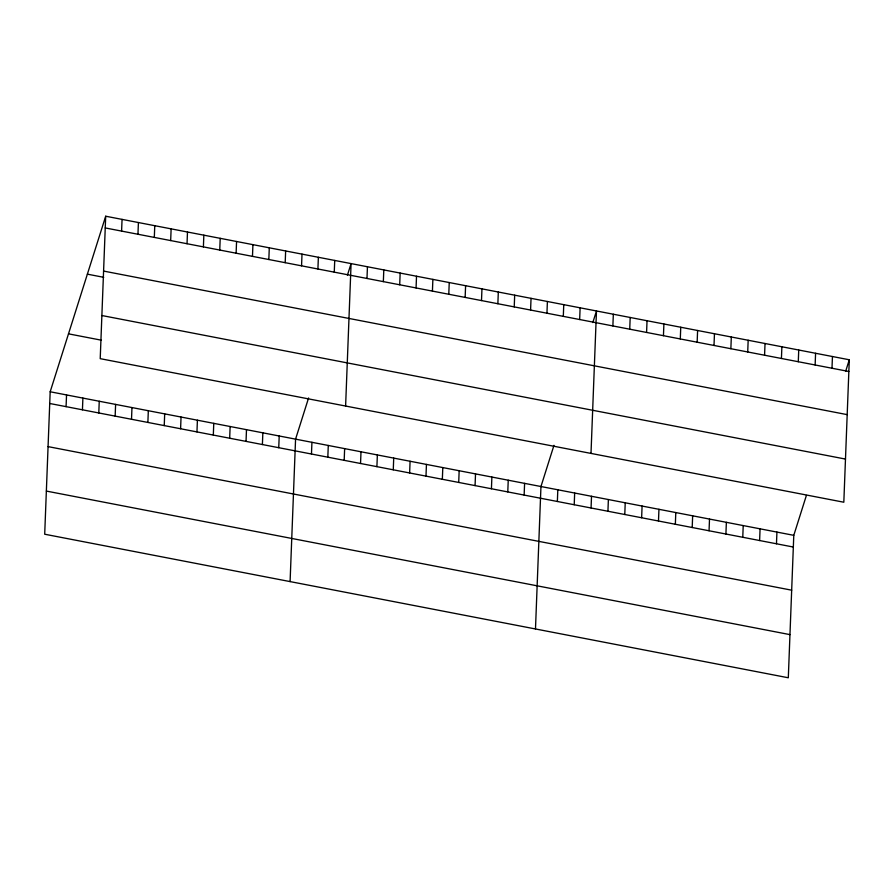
<?xml version="1.0" encoding="UTF-8"?>
<svg xmlns="http://www.w3.org/2000/svg" width="894" height="894" viewBox="0 0 894 894"><rect width="100%" height="100%" fill="white"/><g stroke="black" fill="none" stroke-linecap="round" stroke-linejoin="round"><path stroke-width="1.34" d="M105.693 216.225L100.217 358.662L843.824 502.227L849.3 359.779L105.693 216.225L50.176 391.773L44.7 534.221L788.307 677.775L793.783 535.338L806.399 495.421M66.078 406.647L66.536 394.936M82.438 409.798L82.896 398.087M98.798 412.961L99.245 401.25M121.595 231.088L122.053 219.388M115.158 416.112L115.605 404.412M137.955 234.25L138.414 222.539M131.519 419.275L131.966 407.563M154.316 237.413L154.763 225.701M147.879 422.437L148.326 410.726M170.676 240.564L171.123 228.864M164.239 425.589L164.686 413.888M187.036 243.727L187.483 232.015M180.599 428.751L181.046 417.04M203.396 246.889L203.843 235.178M196.959 431.914L197.406 420.202M219.756 250.041L220.203 238.329M213.32 435.065L213.767 423.354M236.117 253.203L236.564 241.492M229.68 438.228L230.127 426.516M252.477 256.354L252.924 244.654M246.04 441.379L246.487 429.679M268.837 259.517L269.284 247.806M262.4 444.541L262.847 432.83M285.197 262.68L285.644 250.968M278.749 447.704L279.207 435.993M301.557 265.831L302.004 254.131M290.092 581.592L295.568 439.144L308.586 397.953M317.918 268.993L318.365 257.282M311.47 454.018L311.928 442.306M334.267 272.156L334.725 260.445M327.83 457.169L328.277 445.469M345.609 406.044L351.085 263.596L347.42 275.184M344.19 460.332L344.637 448.62M366.987 278.47L367.445 266.758M360.55 463.494L360.997 451.783M383.347 281.621L383.805 269.921M376.91 466.646L377.357 454.945M399.707 284.784L400.154 273.072M393.271 469.808L393.718 458.097M416.068 287.946L416.515 276.235M409.631 472.971L410.078 461.259M432.428 291.098L432.875 279.386M425.991 476.122L426.438 464.411M448.788 294.26L449.235 282.549M442.351 479.285L442.798 467.573M465.148 297.411L465.595 285.711M458.711 482.436L459.158 470.736M481.508 300.574L481.955 288.863M475.072 485.598L475.519 473.887M497.869 303.736L498.316 292.025M491.432 488.761L491.879 477.05M514.229 306.888L514.676 295.188M507.781 491.912L508.239 480.212M530.589 310.05L531.036 298.339M524.141 495.075L524.599 483.363M546.949 313.213L547.396 301.502M535.484 628.963L540.959 486.526L553.978 445.324M563.309 316.364L563.756 304.653M557.364 501.489L557.811 489.778M579.658 319.527L580.117 307.815M574.216 504.741L574.663 493.03M591.001 453.414L596.477 310.978L592.811 322.555M591.068 507.993L591.515 496.282M612.882 325.941L613.329 314.23M607.931 511.245L608.378 499.545M629.734 329.193L630.181 317.482M624.783 514.497L625.23 502.797M646.586 332.445L647.032 320.734M641.635 517.76L642.082 506.049M663.449 335.697L663.896 323.986M658.487 521.012L658.945 509.301M680.3 338.949L680.747 327.249M675.35 524.264L675.797 512.553M697.152 342.212L697.599 330.501M692.202 527.516L692.649 515.804M714.004 345.464L714.462 333.753M709.054 530.768L709.512 519.068M730.867 348.716L731.314 337.004M725.917 534.031L726.364 522.319M747.719 351.968L748.166 340.256M742.769 537.283L743.216 525.571M764.571 355.22L765.029 343.519M759.621 540.535L760.068 528.823M781.434 358.472L781.881 346.771M776.473 543.787L776.931 532.075M798.286 361.735L798.733 350.023M815.138 364.987L815.585 353.275M831.99 368.239L832.448 356.527M845.635 371.368L849.3 359.779M105.235 227.936L848.853 371.491M103.581 271.072L847.188 414.637M87.366 274.156L103.726 277.319M101.871 315.526L845.489 459.08M68.492 333.842L101.212 340.156M50.176 391.773L793.783 535.338M49.718 403.485L793.336 547.039M48.064 446.62L791.671 590.185M46.354 491.074L789.972 634.628"/></g></svg>
